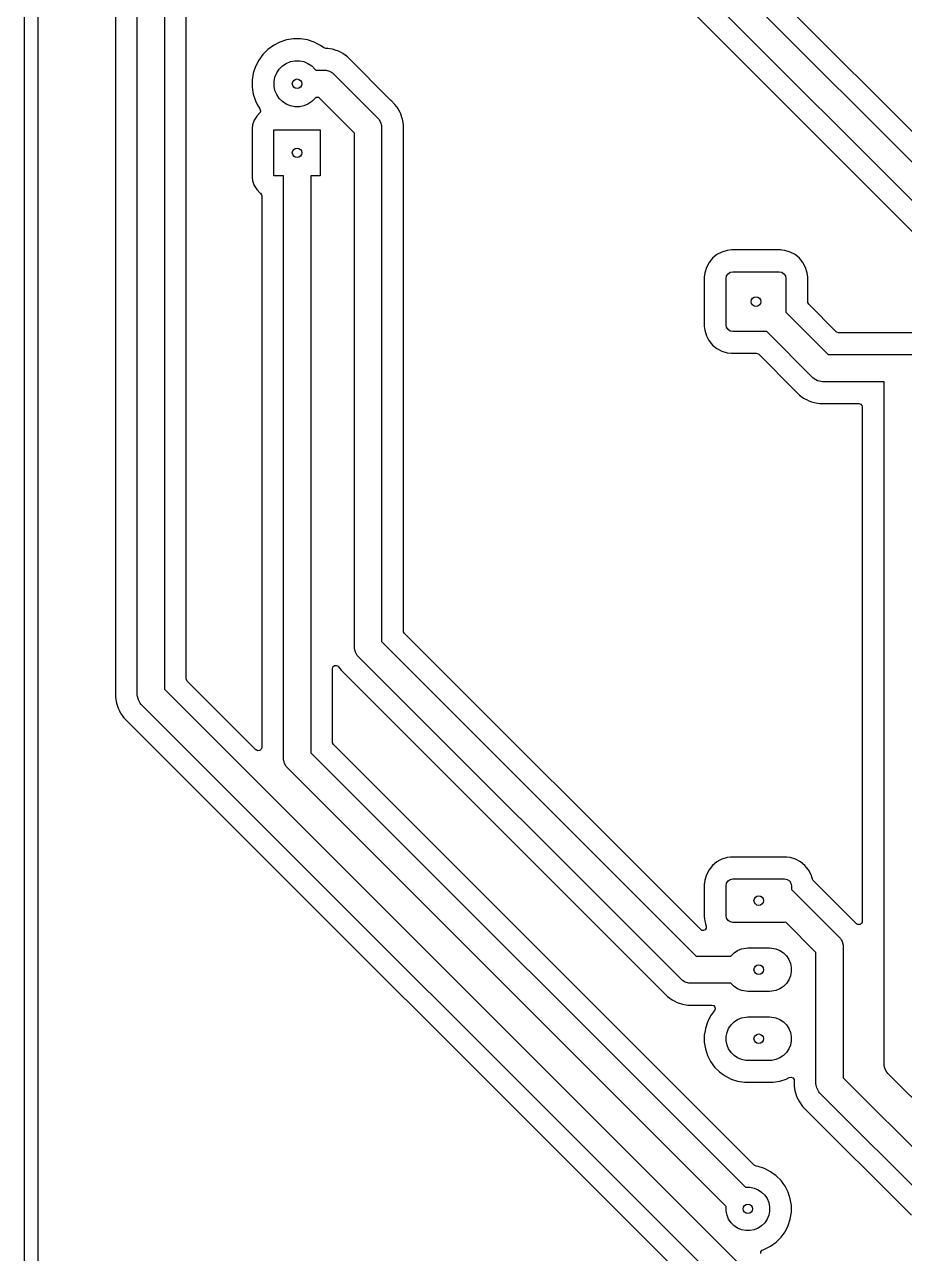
# Model space of a CAD drawing. Extents: x 20 to 124, y -124 to -20.
# Drawn here: x 20 to 52.35, y -100.98 to -55.77 of the extents above; entities that cross this region are included whole.
import ezdxf

# ---------------------------------------------------------------- set-up
doc = ezdxf.new("R2010")
doc.units = 0
doc.layers.add('BLACK', color=7, linetype='CONTINUOUS')
doc.layers.add('WHITE', color=7, linetype='CONTINUOUS')

msp = doc.modelspace()

# ---------------------------------------------------------------- linework, layer by layer
at = {"layer": 'BLACK', "linetype": 'CONTINUOUS'}
for p, q in [((20.5005, -123.3755), (20.5005, -45.870548)), ((23.344, -45.870548), (23.344, -80.525651)), ((24.1445, -80.4233), (24.1445, -45.9729)), ((25.1445, -46.180006), (25.1445, -80.216193)), ((25.945, -79.833253), (25.945, -49.135817)), ((56.957365, -64.025681), (45.847921, -52.916236)), ((45.354253, -53.554647), (56.718424, -64.918817)), ((56.011317, -65.625924), (44.793594, -54.4082)), ((44.498334, -55.245019), (55.118181, -65.864865)), ((29.386423, -56.417922), (29.154945, -56.535868)), ((29.633506, -56.33764), (29.386423, -56.417922)), ((29.890098, -56.297), (29.633506, -56.33764)), ((29.890103, -56.297), (29.890098, -56.297)), ((30.149897, -56.297), (29.890103, -56.297)), ((30.149902, -56.297), (30.149897, -56.297)), ((30.406493, -56.33764), (30.149902, -56.297)), ((30.653576, -56.417922), (30.406493, -56.33764)), ((30.788444, -56.486642), (30.653576, -56.417922)), ((30.885051, -56.535866), (30.788444, -56.486642)), ((28.761066, -56.872274), (28.608368, -57.082445)), ((28.761071, -56.872268), (28.761066, -56.872274)), ((28.944771, -56.688569), (28.761071, -56.872268)), ((28.944774, -56.688566), (28.944771, -56.688569)), ((29.154945, -56.535868), (28.944774, -56.688566)), ((30.885053, -56.535867), (30.885051, -56.535866)), ((30.885054, -56.535868), (30.885053, -56.535867)), ((31.005419, -56.623318), (30.885054, -56.535868)), ((31.011265, -56.627315), (31.005419, -56.623318)), ((31.078304, -56.647), (31.011265, -56.627315)), ((31.123251, -56.647), (31.078304, -56.647)), ((31.123252, -56.647), (31.123251, -56.647)), ((31.153757, -56.651831), (31.123252, -56.647)), ((31.325428, -56.679021), (31.153757, -56.651831)), ((31.325433, -56.679022), (31.325428, -56.679021)), ((31.325435, -56.679023), (31.325433, -56.679022)), ((31.354814, -56.688569), (31.325435, -56.679023)), ((31.354816, -56.688569), (31.354814, -56.688569)), ((31.462238, -56.723473), (31.354816, -56.688569)), ((31.520119, -56.74228), (31.462238, -56.723473)), ((31.611314, -56.788746), (31.520119, -56.74228)), ((31.702511, -56.835213), (31.611314, -56.788746)), ((31.868119, -56.955534), (31.702511, -56.835213)), ((31.86812, -56.955535), (31.868119, -56.955534)), ((31.868121, -56.955536), (31.86812, -56.955535)), ((33.471892, -58.559308), (31.868121, -56.955536)), ((28.490422, -57.313923), (28.41014, -57.561006)), ((28.608368, -57.082445), (28.490422, -57.313923)), ((29.270367, -57.546813), (29.362941, -57.408266)), ((29.362941, -57.408266), (29.480766, -57.290441)), ((29.480766, -57.290441), (29.619313, -57.197867)), ((29.619313, -57.197867), (29.773258, -57.134101)), ((29.773258, -57.134101), (29.936685, -57.101593)), ((29.936685, -57.101593), (30.103315, -57.101593)), ((30.103315, -57.101593), (30.266742, -57.134101)), ((30.266742, -57.134101), (30.420687, -57.197867)), ((30.420687, -57.197867), (30.559234, -57.290441)), ((30.559234, -57.290441), (30.677059, -57.408266)), ((30.677059, -57.408266), (30.703274, -57.4475)), ((28.41014, -57.561006), (28.3695, -57.817597)), ((28.3695, -57.817597), (28.3695, -58.077402)), ((29.174093, -57.864185), (29.206601, -57.700758)), ((29.206601, -57.700758), (29.270367, -57.546813)), ((30.703274, -57.4475), (31.0209, -57.4475)), ((31.0209, -57.4475), (31.086148, -57.451777)), ((31.086148, -57.451777), (31.086163, -57.451777)), ((31.086163, -57.451777), (31.212242, -57.48556)), ((31.212242, -57.48556), (31.325281, -57.550823)), ((31.325281, -57.550823), (31.325296, -57.550838)), ((31.325296, -57.550838), (31.374453, -57.593947)), ((31.374453, -57.593947), (32.981354, -59.200847)), ((28.3695, -58.077402), (28.41014, -58.333993)), ((29.174093, -58.030815), (29.174093, -57.864185)), ((29.206601, -58.194242), (29.174093, -58.030815)), ((29.270367, -58.348187), (29.206601, -58.194242)), ((28.41014, -58.333993), (28.490422, -58.581076)), ((28.490422, -58.581076), (28.554677, -58.707181)), ((28.554677, -58.707181), (28.608365, -58.81255)), ((29.362941, -58.486734), (29.270367, -58.348187)), ((29.480766, -58.604559), (29.362941, -58.486734)), ((29.619313, -58.697133), (29.480766, -58.604559)), ((29.773258, -58.760899), (29.619313, -58.697133)), ((29.936685, -58.793407), (29.773258, -58.760899)), ((30.266742, -58.760899), (30.103315, -58.793407)), ((30.420687, -58.697133), (30.266742, -58.760899)), ((30.559234, -58.604559), (30.420687, -58.697133)), ((30.677059, -58.486734), (30.559234, -58.604559)), ((30.703274, -58.4475), (30.677059, -58.486734)), ((30.813794, -58.4475), (30.703274, -58.4475)), ((32.1278, -59.761506), (30.813794, -58.4475)), ((33.471907, -58.559322), (33.471892, -58.559308)), ((33.475018, -58.562433), (33.471907, -58.559322)), ((33.475019, -58.562434), (33.475018, -58.562433)), ((33.619766, -58.707181), (33.475019, -58.562434)), ((33.619768, -58.707184), (33.619766, -58.707181)), ((33.619771, -58.707187), (33.619768, -58.707184)), ((33.673423, -58.781034), (33.619771, -58.707187)), ((28.540183, -59.135239), (28.444211, -59.287976)), ((28.640577, -59.034845), (28.540183, -59.135239)), ((28.608365, -58.81255), (28.608368, -58.812554)), ((28.608368, -58.812554), (28.653213, -58.874279)), ((28.660867, -59.008139), (28.640577, -59.034845)), ((28.653213, -58.874279), (28.676693, -58.940085)), ((28.676693, -58.940085), (28.660867, -59.008139)), ((30.103315, -58.793407), (29.936685, -58.793407)), ((32.981354, -59.200847), (33.024461, -59.250003)), ((33.696321, -58.812551), (33.673423, -58.781034)), ((33.740087, -58.87279), (33.696321, -58.812551)), ((33.808819, -59.007684), (33.740087, -58.87279)), ((33.833023, -59.055186), (33.808819, -59.007684)), ((33.859613, -59.137023), (33.833023, -59.055186)), ((33.875851, -59.187), (33.859613, -59.137023)), ((33.896277, -59.249866), (33.875851, -59.187)), ((28.38463, -59.45825), (28.3695, -59.592539)), ((28.3695, -59.592539), (28.3695, -61.38246)), ((28.384631, -59.458245), (28.38463, -59.45825)), ((28.444211, -59.287976), (28.384631, -59.458245)), ((29.17, -61.3375), (29.17, -59.6375)), ((29.17, -59.6375), (30.87, -59.6375)), ((30.87, -59.6375), (30.87, -61.3375)), ((33.024461, -59.250003), (33.024477, -59.250019)), ((33.024477, -59.250019), (33.08974, -59.363058)), ((33.08974, -59.363058), (33.123523, -59.489137)), ((33.123523, -59.489137), (33.123523, -59.489152)), ((33.123523, -59.489152), (33.1278, -59.5544)), ((33.1278, -59.5544), (33.1278, -78.464894)), ((33.918497, -59.390154), (33.896277, -59.249866)), ((33.9283, -59.452048), (33.918497, -59.390154)), ((33.9283, -78.081953), (33.9283, -59.452048)), ((32.1278, -78.672), (32.1278, -59.761506)), ((28.3695, -61.38246), (28.38463, -61.516749)), ((29.52, -61.3375), (29.17, -61.3375)), ((29.52, -82.7625), (29.52, -61.3375)), ((30.87, -61.3375), (30.52, -61.3375)), ((30.52, -61.3375), (30.52, -82.555393)), ((28.38463, -61.516749), (28.384631, -61.516754)), ((28.384631, -61.516754), (28.444211, -61.687023)), ((28.444211, -61.687023), (28.540184, -61.839762)), ((28.540184, -61.839762), (28.667738, -61.967316)), ((28.667738, -61.967316), (28.667742, -61.967319)), ((28.667742, -61.967319), (28.672809, -61.971359)), ((28.672809, -61.971359), (28.712952, -62.028546)), ((28.712952, -62.028546), (28.7195, -62.068309)), ((28.7195, -62.068309), (28.7195, -82.359753)), ((45.641042, -64.137269), (45.458545, -64.234817)), ((45.839067, -64.077199), (45.641042, -64.137269)), ((45.993395, -64.062), (45.839067, -64.077199)), ((47.796605, -64.062), (45.993395, -64.062)), ((47.796609, -64.062), (47.796605, -64.062)), ((47.840222, -64.066295), (47.796609, -64.062)), ((47.950935, -64.077199), (47.840222, -64.066295)), ((47.950935, -64.0772), (47.950933, -64.077199)), ((47.950933, -64.077199), (47.950935, -64.077199)), ((48.148955, -64.137268), (47.950935, -64.0772)), ((48.331451, -64.234815), (48.148955, -64.137268)), ((45.167317, -64.526045), (45.069769, -64.708542)), ((45.298589, -64.366089), (45.167317, -64.526045)), ((45.458545, -64.234817), (45.298589, -64.366089)), ((48.331452, -64.234816), (48.331451, -64.234815)), ((48.331454, -64.234817), (48.331452, -64.234816)), ((48.49141, -64.366089), (48.331454, -64.234817)), ((48.622682, -64.526045), (48.49141, -64.366089)), ((48.622685, -64.526049), (48.622682, -64.526045)), ((48.720232, -64.708545), (48.622685, -64.526049)), ((45.009699, -64.906566), (44.9945, -65.060894)), ((44.9945, -65.060894), (44.9945, -66.864104)), ((45.069769, -64.708542), (45.009699, -64.906566)), ((45.795, -65.112499), (45.81403, -65.016829)), ((45.81403, -65.016829), (45.868223, -64.935723)), ((45.868223, -64.935723), (45.949329, -64.88153)), ((45.949329, -64.88153), (46.045, -64.862501)), ((46.045, -64.862501), (47.745001, -64.8625)), ((47.745001, -64.8625), (47.840671, -64.88153)), ((47.840671, -64.88153), (47.921777, -64.935723)), ((47.921777, -64.935723), (47.97597, -65.016829)), ((47.97597, -65.016829), (47.994999, -65.1125)), ((48.7803, -64.906565), (48.720232, -64.708545)), ((48.7803, -64.906566), (48.7803, -64.906565)), ((48.7803, -64.906567), (48.7803, -64.906566)), ((48.795499, -65.060895), (48.7803, -64.906567)), ((48.795499, -65.972452), (48.795499, -65.060895)), ((45.795001, -66.8125), (45.795, -65.112499)), ((47.994999, -65.1125), (47.994999, -66.355393)), ((48.798333, -65.99881), (48.795499, -65.972452)), ((47.994999, -66.355393), (49.548407, -67.9088)), ((48.831818, -66.060133), (48.798333, -65.99881)), ((49.843665, -67.071981), (48.831818, -66.060133)), ((44.9945, -66.864104), (45.009699, -67.018432)), ((45.81403, -66.908171), (45.795001, -66.8125)), ((45.009699, -67.018432), (45.0097, -67.018435)), ((45.0097, -67.018435), (45.069768, -67.216455)), ((45.069768, -67.216455), (45.124734, -67.319289)), ((45.124734, -67.319289), (45.167317, -67.398954)), ((45.868223, -66.989277), (45.81403, -66.908171)), ((45.949329, -67.04347), (45.868223, -66.989277)), ((46.044999, -67.0625), (45.949329, -67.04347)), ((47.287892, -67.062499), (46.044999, -67.0625)), ((48.987747, -68.762354), (47.287892, -67.062499)), ((49.864307, -67.088615), (49.843665, -67.071981)), ((49.931346, -67.1083), (49.864307, -67.088615)), ((55.307245, -67.1083), (49.931346, -67.1083)), ((45.167317, -67.398954), (45.298589, -67.55891)), ((45.298589, -67.55891), (45.458545, -67.690182)), ((45.458545, -67.690182), (45.458549, -67.690185)), ((45.458549, -67.690185), (45.641045, -67.787732)), ((45.641045, -67.787732), (45.839065, -67.8478)), ((45.839065, -67.8478), (45.839064, -67.8478)), ((45.839064, -67.8478), (45.849968, -67.848873)), ((45.849968, -67.848873), (45.993391, -67.863)), ((45.993391, -67.863), (46.904952, -67.862999)), ((46.904952, -67.862999), (46.971991, -67.882683)), ((46.971991, -67.882683), (46.992633, -67.899318)), ((46.992633, -67.899318), (48.346208, -69.252892)), ((49.548407, -67.9088), (52.1018, -67.9088)), ((52.1018, -67.9088), (64.201594, -67.9088)), ((49.036911, -68.805469), (48.987747, -68.762354)), ((49.036919, -68.805477), (49.036911, -68.805469)), ((49.149958, -68.87074), (49.036919, -68.805477)), ((49.176601, -68.877879), (49.149958, -68.87074)), ((49.276037, -68.904523), (49.176601, -68.877879)), ((49.276052, -68.904523), (49.276037, -68.904523)), ((49.3413, -68.9088), (49.276052, -68.904523)), ((51.6018, -68.9088), (49.3413, -68.9088)), ((51.6018, -94.0035), (51.6018, -68.9088)), ((48.346208, -69.252892), (48.346222, -69.252907)), ((48.346222, -69.252907), (48.349333, -69.256018)), ((48.349333, -69.256018), (48.349334, -69.256019)), ((48.349334, -69.256019), (48.494081, -69.400766)), ((48.494081, -69.400766), (48.494084, -69.400768)), ((48.494084, -69.400768), (48.494088, -69.400772)), ((48.494088, -69.400772), (48.644268, -69.509882)), ((48.644268, -69.509882), (48.65969, -69.521087)), ((48.65969, -69.521087), (48.746535, -69.565337)), ((48.746535, -69.565337), (48.842081, -69.614021)), ((48.842081, -69.614021), (48.842084, -69.614022)), ((48.842084, -69.614022), (48.939421, -69.645648)), ((48.939421, -69.645648), (49.036766, -69.677277)), ((49.036766, -69.677277), (49.238948, -69.7093)), ((49.238948, -69.7093), (49.238949, -69.7093)), ((49.238949, -69.7093), (49.443652, -69.7093)), ((49.443652, -69.7093), (50.6773, -69.7093)), ((50.6773, -69.7093), (50.744339, -69.728985)), ((50.744339, -69.728985), (50.790094, -69.781789)), ((50.790094, -69.781789), (50.8013, -69.8333)), ((50.8013, -69.8333), (50.8013, -88.757752)), ((33.931134, -78.108311), (33.9283, -78.081953)), ((33.964619, -78.169634), (33.931134, -78.108311)), ((44.860514, -89.065529), (33.964619, -78.169634)), ((33.1278, -78.464894), (44.700406, -90.0375)), ((32.132077, -78.737247), (32.1278, -78.672)), ((32.132077, -78.737263), (32.132077, -78.737247)), ((32.16586, -78.863342), (32.132077, -78.737263)), ((32.231123, -78.976381), (32.16586, -78.863342)), ((32.231138, -78.976396), (32.231123, -78.976381)), ((32.274247, -79.025553), (32.231138, -78.976396)), ((44.139747, -90.891053), (32.274247, -79.025553)), ((31.3205, -79.466831), (31.340185, -79.399792)), ((31.3205, -82.172453), (31.3205, -79.466831)), ((31.340185, -79.399792), (31.392989, -79.354037)), ((31.392989, -79.354037), (31.462147, -79.344093)), ((31.462147, -79.344093), (31.525703, -79.373118)), ((31.525703, -79.373118), (31.544818, -79.393946)), ((31.544818, -79.393946), (31.635834, -79.519219)), ((31.635834, -79.519219), (43.646081, -91.529466)), ((25.947834, -79.859611), (25.945, -79.833253)), ((25.981319, -79.920934), (25.947834, -79.859611)), ((28.507819, -82.447434), (25.981319, -79.920934)), ((24.148777, -80.488547), (24.1445, -80.4233)), ((25.1445, -80.216193), (47.697707, -102.7694)), ((23.344, -80.525651), (23.376022, -80.727834)), ((23.376022, -80.727834), (23.439281, -80.922523)), ((24.148777, -80.488563), (24.148777, -80.488547)), ((24.158715, -80.525651), (24.148777, -80.488563)), ((24.18256, -80.614642), (24.158715, -80.525651)), ((24.247823, -80.727681), (24.18256, -80.614642)), ((24.247838, -80.727696), (24.247823, -80.727681)), ((24.290947, -80.776853), (24.247838, -80.727696)), ((47.137046, -103.622953), (24.290947, -80.776853)), ((23.439281, -80.922523), (23.485746, -81.013714)), ((23.485746, -81.013714), (23.532213, -81.104911)), ((23.532213, -81.104911), (23.652534, -81.270519)), ((23.652534, -81.270519), (23.652536, -81.270521)), ((23.652536, -81.270521), (46.643386, -104.261371)), ((31.323334, -82.198811), (31.3205, -82.172453)), ((31.356819, -82.260134), (31.323334, -82.198811)), ((46.826407, -97.729723), (31.356819, -82.260134)), ((28.514297, -82.453466), (28.507819, -82.447434)), ((28.577853, -82.482491), (28.514297, -82.453466)), ((28.647011, -82.472547), (28.577853, -82.482491)), ((28.699815, -82.426792), (28.647011, -82.472547)), ((28.7195, -82.359753), (28.699815, -82.426792)), ((30.52, -82.555393), (46.507722, -98.543115)), ((29.524277, -82.827747), (29.52, -82.7625)), ((29.524277, -82.827763), (29.524277, -82.827747)), ((29.528387, -82.8431), (29.524277, -82.827763)), ((29.55806, -82.953842), (29.528387, -82.8431)), ((29.623323, -83.066881), (29.55806, -82.953842)), ((29.623338, -83.066896), (29.623323, -83.066881)), ((29.666447, -83.116053), (29.623338, -83.066896)), ((45.800615, -99.250222), (29.666447, -83.116053)), ((45.298589, -86.701089), (45.167317, -86.861047)), ((45.458547, -86.569817), (45.298589, -86.701089)), ((45.458548, -86.569816), (45.458547, -86.569817)), ((45.45855, -86.569815), (45.458548, -86.569816)), ((45.562487, -86.514259), (45.45855, -86.569815)), ((45.641043, -86.472269), (45.562487, -86.514259)), ((45.839067, -86.412199), (45.641043, -86.472269)), ((45.955298, -86.400751), (45.839067, -86.412199)), ((45.993392, -86.397), (45.955298, -86.400751)), ((47.996608, -86.397), (45.993392, -86.397)), ((48.031805, -86.400466), (47.996608, -86.397)), ((48.150934, -86.412199), (48.031805, -86.400466)), ((48.150934, -86.4122), (48.150932, -86.412199)), ((48.150932, -86.412199), (48.150934, -86.412199)), ((48.348954, -86.472268), (48.150934, -86.4122)), ((48.53145, -86.569815), (48.348954, -86.472268)), ((48.531453, -86.569817), (48.53145, -86.569815)), ((48.69141, -86.701089), (48.531452, -86.569817)), ((48.531452, -86.569817), (48.531453, -86.569817)), ((48.753462, -86.776701), (48.69141, -86.701089)), ((48.822685, -86.86105), (48.753462, -86.776701)), ((45.009699, -87.241567), (44.998251, -87.357798)), ((45.069769, -87.043543), (45.009699, -87.241567)), ((45.167317, -86.861047), (45.069769, -87.043543)), ((45.868223, -87.270723), (45.949329, -87.21653)), ((45.949329, -87.21653), (46.045, -87.1975)), ((46.045, -87.1975), (47.945, -87.1975)), ((47.945, -87.1975), (48.040671, -87.21653)), ((48.040671, -87.21653), (48.121777, -87.270723)), ((48.920232, -87.043546), (48.822685, -86.86105)), ((48.96891, -87.20402), (48.920232, -87.043546)), ((48.999889, -87.255704), (48.96891, -87.20402)), ((44.998251, -87.357798), (44.9945, -87.395892)), ((44.9945, -87.395892), (44.9945, -88.599108)), ((45.795, -87.4475), (45.81403, -87.351829)), ((45.795, -88.5475), (45.795, -87.4475)), ((45.81403, -87.351829), (45.868223, -87.270723)), ((48.121777, -87.270723), (48.17597, -87.351829)), ((48.17597, -87.351829), (48.195, -87.4475)), ((48.195, -87.4475), (48.195, -87.593963)), ((48.195, -87.593963), (48.206881, -87.600823)), ((48.206881, -87.600823), (48.206896, -87.600838)), ((48.206896, -87.600838), (48.256053, -87.643947)), ((48.256053, -87.643947), (49.953854, -89.341747)), ((50.447515, -88.703331), (48.999889, -87.255704)), ((44.9945, -88.599108), (44.999502, -88.649898)), ((45.81403, -88.643171), (45.795, -88.5475)), ((44.999502, -88.649898), (45.009699, -88.753432)), ((45.009699, -88.753432), (45.037608, -88.845434)), ((45.067479, -89.01172), (45.030231, -89.070833)), ((45.037608, -88.845434), (45.065734, -88.938157)), ((45.065734, -88.938157), (45.066856, -88.941853)), ((45.066856, -88.941853), (45.067479, -89.01172)), ((45.868223, -88.724277), (45.81403, -88.643171)), ((45.949329, -88.77847), (45.868223, -88.724277)), ((46.045, -88.7975), (45.949329, -88.77847)), ((47.945, -88.7975), (46.045, -88.7975)), ((47.987032, -88.789139), (47.945, -88.7975)), ((49.1003, -89.902406), (47.987032, -88.789139)), ((50.447519, -88.703334), (50.447515, -88.703331)), ((50.553405, -88.80922), (50.447519, -88.703334)), ((50.589619, -88.845434), (50.553405, -88.80922)), ((50.596097, -88.851465), (50.589619, -88.845434)), ((50.600147, -88.853314), (50.596097, -88.851465)), ((50.617874, -88.866585), (50.600147, -88.853314)), ((50.639511, -88.871291), (50.617874, -88.866585)), ((50.659653, -88.88049), (50.639511, -88.871291)), ((50.672985, -88.878573), (50.659653, -88.88049)), ((50.686147, -88.881436), (50.672985, -88.878573)), ((50.706895, -88.873697), (50.686147, -88.881436)), ((50.728811, -88.870546), (50.706895, -88.873697)), ((50.738988, -88.861726), (50.728811, -88.870546)), ((50.751611, -88.857019), (50.738988, -88.861726)), ((50.764883, -88.839289), (50.751611, -88.857019)), ((50.781615, -88.824791), (50.764883, -88.839289)), ((50.785409, -88.811868), (50.781615, -88.824791)), ((50.793482, -88.801085), (50.785409, -88.811868)), ((50.795061, -88.778997), (50.793482, -88.801085)), ((50.8013, -88.757752), (50.795061, -88.778997)), ((44.897692, -89.091097), (44.860514, -89.065529)), ((44.966936, -89.100424), (44.897692, -89.091097)), ((45.030231, -89.070833), (44.966936, -89.100424)), ((49.953854, -89.341747), (49.996961, -89.390903)), ((49.996961, -89.390903), (49.996977, -89.390919)), ((49.996977, -89.390919), (50.039132, -89.463934)), ((50.039132, -89.463934), (50.06224, -89.503958)), ((50.06224, -89.503958), (50.096023, -89.630037)), ((45.976592, -90.029985), (46.087485, -89.919092)), ((46.087485, -89.919092), (46.217883, -89.831963)), ((46.217883, -89.831963), (46.362772, -89.771948)), ((46.362772, -89.771948), (46.516586, -89.741352)), ((46.516586, -89.741352), (46.595, -89.7375)), ((46.595, -89.7375), (47.395, -89.7375)), ((47.395, -89.7375), (47.473414, -89.741352)), ((47.473414, -89.741352), (47.627228, -89.771948)), ((47.627228, -89.771948), (47.772117, -89.831963)), ((47.772117, -89.831963), (47.902515, -89.919092)), ((47.902515, -89.919092), (48.013408, -90.029985)), ((49.1003, -94.7228), (49.1003, -89.902406)), ((50.096023, -89.630037), (50.096023, -89.630052)), ((50.096023, -89.630052), (50.1003, -89.6953)), ((50.1003, -89.6953), (50.1003, -94.515693)), ((44.700406, -90.0375), (45.971571, -90.0375)), ((45.971571, -90.0375), (45.976592, -90.029985)), ((48.013408, -90.029985), (48.100537, -90.160383)), ((48.100537, -90.160383), (48.160552, -90.305272)), ((48.160552, -90.305272), (48.191148, -90.459086)), ((48.160552, -90.769728), (48.100537, -90.914617)), ((48.191148, -90.615914), (48.160552, -90.769728)), ((48.191148, -90.459086), (48.191148, -90.615914)), ((44.188903, -90.934161), (44.139747, -90.891053)), ((44.188919, -90.934177), (44.188903, -90.934161)), ((44.288687, -90.991778), (44.188919, -90.934177)), ((44.301958, -90.99944), (44.288687, -90.991778)), ((44.428037, -91.033223), (44.301958, -90.99944)), ((44.428052, -91.033223), (44.428037, -91.033223)), ((44.4933, -91.0375), (44.428052, -91.033223)), ((45.971571, -91.0375), (44.4933, -91.0375)), ((45.976592, -91.045015), (45.971571, -91.0375)), ((46.087485, -91.155908), (45.976592, -91.045015)), ((46.217883, -91.243037), (46.087485, -91.155908)), ((46.362772, -91.303052), (46.217883, -91.243037)), ((46.516586, -91.333648), (46.362772, -91.303052)), ((47.627228, -91.303052), (47.473414, -91.333648)), ((47.772117, -91.243037), (47.627228, -91.303052)), ((47.902515, -91.155908), (47.772117, -91.243037)), ((48.013408, -91.045015), (47.902515, -91.155908)), ((48.100537, -90.914617), (48.013408, -91.045015)), ((43.646081, -91.529466), (43.811689, -91.649787)), ((43.811689, -91.649787), (43.859112, -91.67395)), ((43.859112, -91.67395), (43.994081, -91.74272)), ((43.994081, -91.74272), (44.036184, -91.7564)), ((44.036184, -91.7564), (44.188765, -91.805977)), ((46.595, -91.3375), (46.516586, -91.333648)), ((47.395, -91.3375), (46.595, -91.3375)), ((47.473414, -91.333648), (47.395, -91.3375)), ((44.188765, -91.805977), (44.390948, -91.838)), ((44.390948, -91.838), (44.595652, -91.838)), ((44.595652, -91.838), (45.273858, -91.838)), ((45.374176, -92.034885), (45.226132, -92.238651)), ((45.273858, -91.838), (45.340897, -91.857685)), ((45.340897, -91.857685), (45.386652, -91.910489)), ((45.396596, -91.979647), (45.374176, -92.034885)), ((45.386652, -91.910489), (45.396596, -91.979647)), ((45.11176, -92.463116), (45.03391, -92.702714)), ((45.226132, -92.238651), (45.11176, -92.463116)), ((45.889463, -92.700383), (45.976592, -92.569985)), ((45.976592, -92.569985), (46.087485, -92.459092)), ((46.087485, -92.459092), (46.217883, -92.371963)), ((46.217883, -92.371963), (46.362772, -92.311948)), ((46.362772, -92.311948), (46.516586, -92.281352)), ((46.516586, -92.281352), (46.595, -92.2775)), ((46.595, -92.2775), (47.395, -92.2775)), ((47.395, -92.2775), (47.473414, -92.281352)), ((47.473414, -92.281352), (47.627228, -92.311948)), ((47.627228, -92.311948), (47.772117, -92.371963)), ((47.772117, -92.371963), (47.902515, -92.459092)), ((47.902515, -92.459092), (48.013408, -92.569985)), ((48.013408, -92.569985), (48.100537, -92.700383)), ((45.01997, -92.790729), (44.9945, -92.951538)), ((44.9945, -92.951538), (44.9945, -93.203462)), ((45.03391, -92.702714), (45.01997, -92.790729)), ((45.798852, -92.999086), (45.829448, -92.845272)), ((45.798852, -93.155914), (45.798852, -92.999086)), ((45.829448, -92.845272), (45.889463, -92.700383)), ((48.100537, -92.700383), (48.160552, -92.845272)), ((48.160552, -92.845272), (48.191148, -92.999086)), ((48.191148, -92.999086), (48.191148, -93.155914)), ((44.9945, -93.203462), (45.023359, -93.385672)), ((45.023359, -93.385672), (45.03391, -93.452285)), ((45.03391, -93.452285), (45.11176, -93.691883)), ((45.829448, -93.309728), (45.798852, -93.155914)), ((45.889463, -93.454617), (45.829448, -93.309728)), ((45.976592, -93.585015), (45.889463, -93.454617)), ((48.100537, -93.454617), (48.013408, -93.585015)), ((48.160552, -93.309728), (48.100537, -93.454617)), ((48.191148, -93.155914), (48.160552, -93.309728)), ((45.11176, -93.691883), (45.226132, -93.916348)), ((45.226132, -93.916348), (45.374201, -94.120149)), ((46.087485, -93.695908), (45.976592, -93.585015)), ((46.217883, -93.783037), (46.087485, -93.695908)), ((46.362772, -93.843052), (46.217883, -93.783037)), ((46.516586, -93.873648), (46.362772, -93.843052)), ((46.595, -93.8775), (46.516586, -93.873648)), ((47.395, -93.8775), (46.595, -93.8775)), ((47.473414, -93.873648), (47.395, -93.8775)), ((47.627228, -93.843052), (47.473414, -93.873648)), ((47.772117, -93.783037), (47.627228, -93.843052)), ((47.902515, -93.695908), (47.772117, -93.783037)), ((48.013408, -93.585015), (47.902515, -93.695908)), ((51.606077, -94.068747), (51.6018, -94.0035)), ((45.374201, -94.120149), (45.374205, -94.120154)), ((45.374205, -94.120154), (45.552345, -94.298294)), ((45.552345, -94.298294), (45.55235, -94.298298)), ((45.55235, -94.298298), (45.6902, -94.398451)), ((45.6902, -94.398451), (45.756155, -94.44637)), ((45.756155, -94.44637), (45.870495, -94.504629)), ((51.606077, -94.068763), (51.606077, -94.068747)), ((51.63986, -94.194842), (51.606077, -94.068763)), ((51.705123, -94.307881), (51.63986, -94.194842)), ((51.705138, -94.307896), (51.705123, -94.307881)), ((51.748247, -94.357053), (51.705138, -94.307896)), ((59.212447, -101.821253), (51.748247, -94.357053)), ((45.870495, -94.504629), (45.980616, -94.560739)), ((45.980616, -94.560739), (45.980618, -94.560739)), ((45.980618, -94.560739), (45.980621, -94.560741)), ((45.980621, -94.560741), (46.220215, -94.63859)), ((46.220215, -94.63859), (46.469038, -94.678)), ((46.469038, -94.678), (46.469039, -94.678)), ((46.469039, -94.678), (47.520961, -94.678)), ((47.520961, -94.678), (47.520962, -94.678)), ((47.520962, -94.678), (47.769785, -94.63859)), ((47.769785, -94.63859), (48.009379, -94.560741)), ((48.009379, -94.560741), (48.119505, -94.504628)), ((48.119505, -94.504628), (48.188174, -94.491733)), ((48.188174, -94.491733), (48.252915, -94.518009)), ((48.252915, -94.518009), (48.293172, -94.575116)), ((48.293172, -94.575116), (48.2998, -94.615114)), ((48.2998, -94.615114), (48.2998, -94.825157)), ((48.2998, -94.825157), (48.326775, -94.995466)), ((49.104577, -94.788047), (49.1003, -94.7228)), ((49.104577, -94.788063), (49.104577, -94.788047)), ((49.131806, -94.889681), (49.104577, -94.788063)), ((49.13836, -94.914142), (49.131806, -94.889681)), ((49.203623, -95.027181), (49.13836, -94.914142)), ((50.1003, -94.515693), (54.127722, -98.543115)), ((48.326775, -94.995466), (48.331821, -95.027326)), ((48.331821, -95.027326), (48.331822, -95.027331)), ((48.331822, -95.027331), (48.331823, -95.027334)), ((48.331823, -95.027334), (48.39508, -95.222019)), ((48.39508, -95.222019), (48.441546, -95.313214)), ((48.441546, -95.313214), (48.488013, -95.404411)), ((49.203638, -95.027196), (49.203623, -95.027181)), ((49.246747, -95.076353), (49.203638, -95.027196)), ((53.420615, -99.250222), (49.246747, -95.076353)), ((48.488013, -95.404411), (48.608334, -95.570019)), ((48.608334, -95.570019), (48.608336, -95.570021)), ((48.608336, -95.570021), (52.607223, -99.568908)), ((46.831554, -97.734585), (46.826407, -97.729723)), ((46.894689, -97.764515), (46.831554, -97.734585)), ((46.969783, -97.776409), (46.894689, -97.764515)), ((46.969785, -97.77641), (46.969783, -97.776409)), ((47.209379, -97.854259), (46.969785, -97.77641)), ((47.433845, -97.96863), (47.209379, -97.854259)), ((47.433847, -97.968631), (47.433845, -97.96863)), ((47.433848, -97.968632), (47.433847, -97.968631)), ((47.637649, -98.116701), (47.433848, -97.968632)), ((46.507722, -98.543115), (46.516586, -98.541352)), ((46.516586, -98.541352), (46.673414, -98.541352)), ((46.673414, -98.541352), (46.827228, -98.571948)), ((47.637654, -98.116705), (47.637649, -98.116701)), ((47.815794, -98.294845), (47.637654, -98.116705)), ((47.815798, -98.29485), (47.815794, -98.294845)), ((47.8955, -98.404551), (47.815798, -98.29485)), ((47.96387, -98.498655), (47.8955, -98.404551)), ((48.028908, -98.6263), (47.96387, -98.498655)), ((46.827228, -98.571948), (46.972117, -98.631963)), ((46.972117, -98.631963), (47.102515, -98.719092)), ((47.102515, -98.719092), (47.213408, -98.829985)), ((47.213408, -98.829985), (47.300537, -98.960383)), ((47.300537, -98.960383), (47.360552, -99.105272)), ((48.078239, -98.723116), (48.028908, -98.6263)), ((48.078239, -98.723118), (48.078239, -98.723116)), ((48.078241, -98.723121), (48.078239, -98.723118)), ((48.15609, -98.962715), (48.078241, -98.723121)), ((48.1955, -99.211538), (48.15609, -98.962715)), ((45.798852, -99.259086), (45.800615, -99.250222)), ((45.798852, -99.415914), (45.798852, -99.259086)), ((45.829448, -99.569728), (45.798852, -99.415914)), ((47.360552, -99.105272), (47.391148, -99.259086)), ((47.391148, -99.415914), (47.360552, -99.569728)), ((47.391148, -99.259086), (47.391148, -99.415914)), ((48.1955, -99.463462), (48.1955, -99.211538)), ((45.889463, -99.714617), (45.829448, -99.569728)), ((45.976592, -99.845015), (45.889463, -99.714617)), ((46.087485, -99.955908), (45.976592, -99.845015)), ((47.213408, -99.845015), (47.102515, -99.955908)), ((47.300537, -99.714617), (47.213408, -99.845015)), ((47.360552, -99.569728), (47.300537, -99.714617)), ((48.078241, -99.951879), (48.15609, -99.712285)), ((48.15609, -99.712285), (48.1955, -99.463462)), ((46.217883, -100.043037), (46.087485, -99.955908)), ((46.362772, -100.103052), (46.217883, -100.043037)), ((46.516586, -100.133648), (46.362772, -100.103052)), ((46.673414, -100.133648), (46.516586, -100.133648)), ((46.827228, -100.103052), (46.673414, -100.133648)), ((46.972117, -100.043037), (46.827228, -100.103052)), ((47.102515, -99.955908), (46.972117, -100.043037)), ((47.815793, -100.380156), (47.96387, -100.176345)), ((47.96387, -100.176345), (48.078241, -99.951879)), ((47.209379, -100.820741), (47.433845, -100.70637)), ((47.433845, -100.70637), (47.637656, -100.558293)), ((47.637656, -100.558293), (47.815793, -100.380156)), ((47.071223, -100.983), (47.076207, -100.913308)), ((47.076207, -100.913308), (47.118079, -100.857375)), ((47.118079, -100.857375), (47.154067, -100.838712)), ((47.154067, -100.838712), (47.209379, -100.820741))]:
    msp.add_line(p, q, dxfattribs=at)
at = {"layer": 'BLACK'}
for centre in [(30.02, -57.9475), (30.02, -60.4875), (46.895, -65.9625), (46.995, -87.9975), (46.995, -90.5375), (46.995, -93.0775), (46.595, -99.3375)]:
    msp.add_circle(centre, 0.175, dxfattribs=at)
at = {"layer": 'WHITE', "linetype": 'CONTINUOUS'}
msp.add_line((20, -124), (20, -20), dxfattribs=at)
at = {"layer": 'WHITE'}
for centre in [(30.02, -57.9475), (30.02, -60.4875), (46.895, -65.9625), (46.995, -87.9975), (46.995, -90.5375), (46.995, -93.0775), (46.595, -99.3375)]:
    msp.add_circle(centre, 0.175, dxfattribs=at)

doc.saveas('drawing.dxf')
